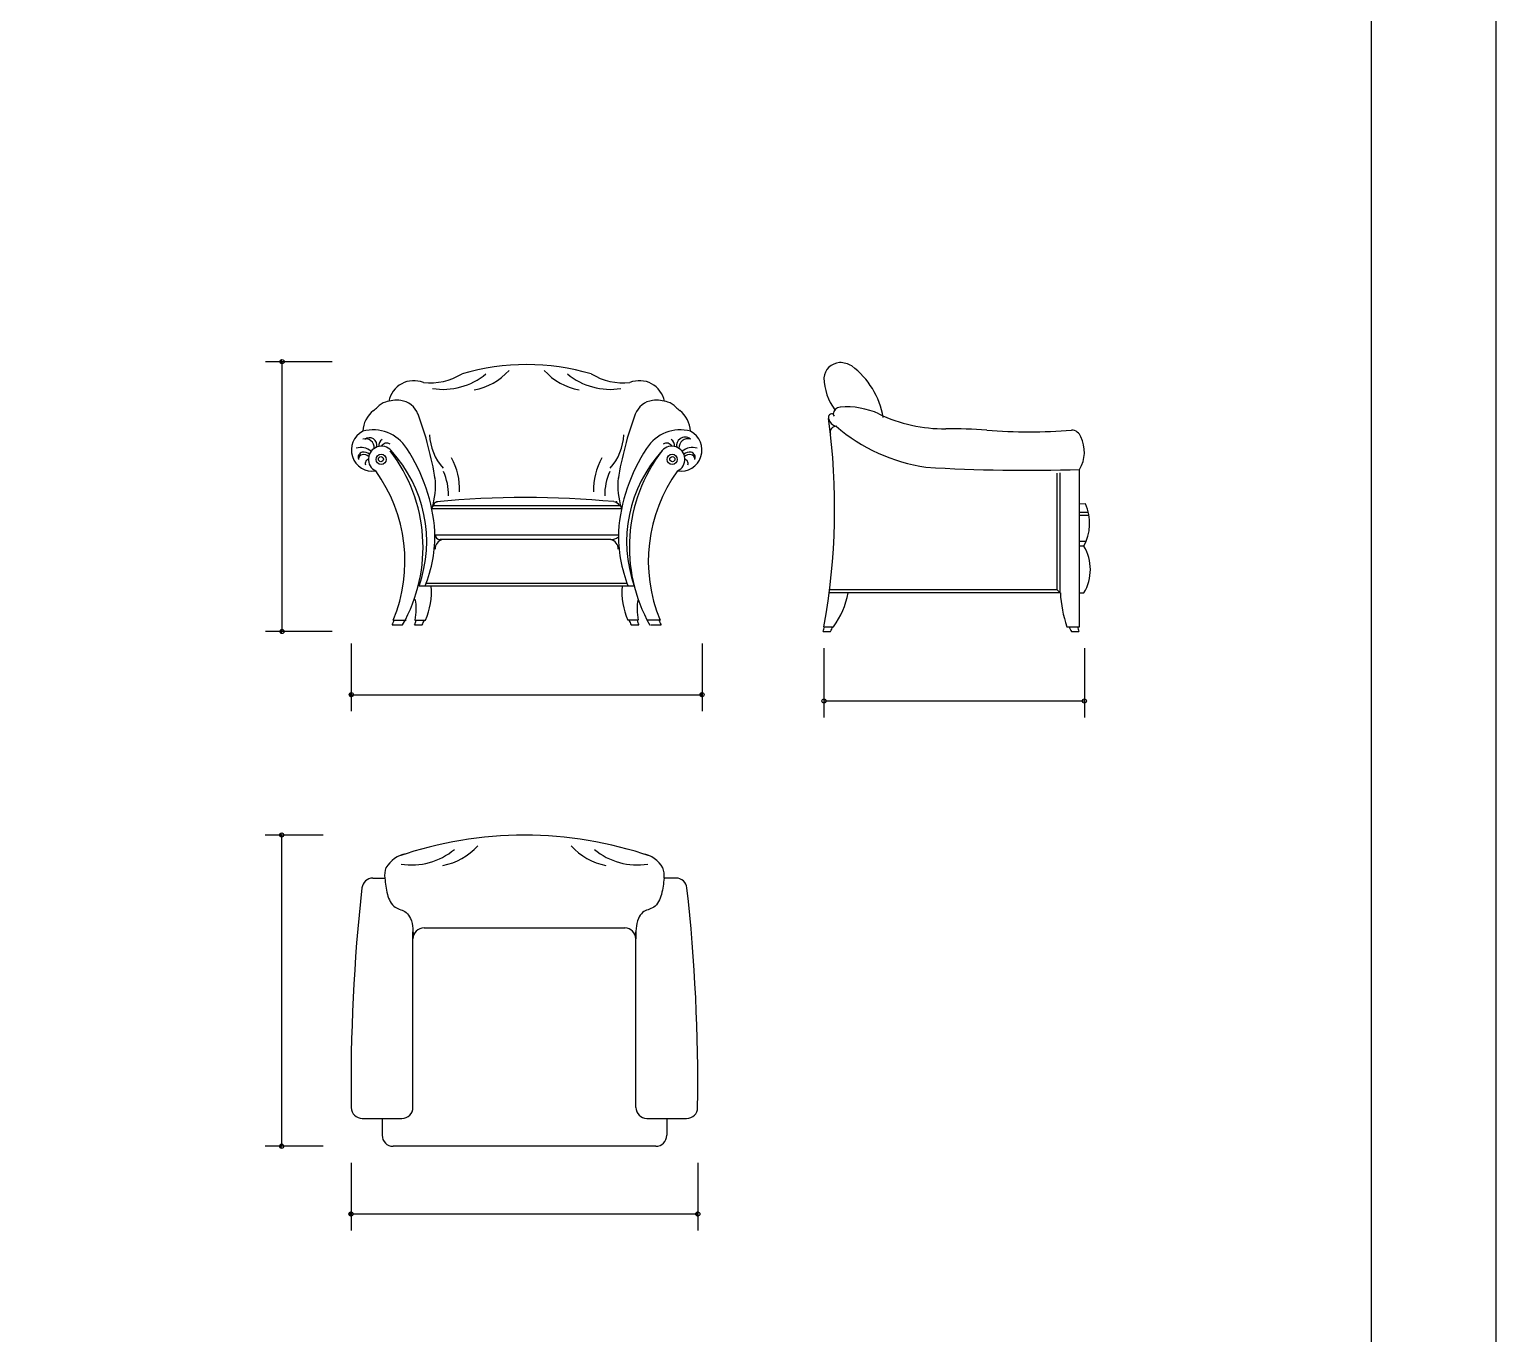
# Model space of a CAD drawing. Header units: inches. Extents: x 11.4 to 53.9, y 10.8 to 35.6.
# Drawn here: x 28.396 to 32.376, y 18.076 to 21.616 of the extents above; entities that cross this region are included whole.
import ezdxf

# ---------------------------------------------------------------- set-up
doc = ezdxf.new("R2010")
doc.units = ezdxf.units.IN
doc.header["$MEASUREMENT"] = 0
doc.layers.add('1', color=1, linetype='Continuous')
doc.layers.add('kadrbm', color=4, linetype='Continuous')

# ---------------------------------------------------------------- blocks, each defined once
blk = doc.blocks.new('kadrbm')
at = {"layer": 'kadrbm', "color": 4}
blk.add_lwpolyline([(0, 0), (0, 24.7972), (21, 24.7972), (21, 0), (0, 0)], close=True, dxfattribs=at)
blk.add_lwpolyline([(20.6631, 0.3257), (20.6631, 24.4603), (0.3369, 24.4603), (0.3369, 0.3257), (20.6631, 0.3257)], dxfattribs=at)

msp = doc.modelspace()

# ---------------------------------------------------------------- linework, layer by layer
at = {"layer": '1'}
for p, q in [((29.218, 20.7142), (29.0374, 20.7142)), ((29.0823, 19.982), (29.0823, 20.7142)), ((31.2468, 19.9951), (31.2468, 20.4219)), ((31.1857, 20.0955), (31.1857, 20.412)), ((31.1944, 20.0868), (31.1944, 20.4127)), ((30.0035, 20.3146), (29.4885, 20.3146)), ((29.9981, 20.3233), (29.4938, 20.3233)), ((31.2627, 20.3282), (31.2468, 20.3276)), ((31.2704, 20.3051), (31.2468, 20.3051)), ((31.2721, 20.2964), (31.2468, 20.2964)), ((29.4975, 20.2446), (29.9948, 20.2446)), ((29.9742, 20.2315), (29.5108, 20.2315)), ((31.2644, 20.2265), (31.2468, 20.2265)), ((31.2584, 20.2134), (31.2468, 20.2134)), ((30.0379, 20.1047), (29.454, 20.1047)), ((29.4736, 20.1135), (30.0183, 20.1135)), ((31.1944, 20.0868), (30.5669, 20.0868)), ((31.1857, 20.0955), (30.568, 20.0955)), ((31.1857, 20.0955), (31.1944, 20.0868)), ((31.2468, 20.0868), (31.2584, 20.0868)), ((29.218, 19.982), (29.0374, 19.982)), ((29.3812, 19.9998), (29.4091, 19.9998)), ((29.384, 20.0129), (29.4192, 20.0129)), ((29.4418, 19.9998), (29.4622, 19.9998)), ((29.4429, 20.0129), (29.4714, 20.0129)), ((30.049, 20.0129), (30.0205, 20.0129)), ((30.0297, 19.9998), (30.0501, 19.9998)), ((30.108, 20.0129), (30.0728, 20.0129)), ((30.0829, 19.9998), (30.1108, 19.9998)), ((30.5503, 19.982), (30.5707, 19.982)), ((30.5525, 19.9951), (30.5788, 19.9951)), ((31.2119, 19.9951), (31.2468, 19.9951)), ((31.2243, 19.982), (31.2447, 19.982)), ((29.27, 19.9492), (29.27, 19.7657)), ((30.2219, 19.9492), (30.2219, 19.7657)), ((30.5528, 19.9371), (30.5528, 19.7487)), ((31.2597, 19.9371), (31.2597, 19.7487)), ((29.27, 19.8106), (30.2219, 19.8106)), ((30.5528, 19.7936), (31.2597, 19.7936)), ((29.1941, 19.4296), (29.0363, 19.4296)), ((29.0813, 18.5851), (29.0813, 19.4296)), ((29.3286, 19.3127), (29.361, 19.3127)), ((30.1513, 19.3127), (30.1189, 19.3127)), ((29.4375, 18.6904), (29.4375, 19.1669)), ((29.4674, 19.1778), (30.0131, 19.1778)), ((30.0423, 18.6904), (30.0423, 19.1669)), ((29.2998, 18.6605), (29.4076, 18.6605)), ((29.3537, 18.6605), (29.3537, 18.615)), ((30.0722, 18.6605), (30.1801, 18.6605)), ((30.1262, 18.6605), (30.1262, 18.615)), ((29.1941, 18.5851), (29.0363, 18.5851)), ((30.0963, 18.5851), (29.3836, 18.5851)), ((29.2694, 18.5401), (29.2694, 18.3563)), ((30.2105, 18.5401), (30.2105, 18.3563)), ((29.2694, 18.4012), (30.2105, 18.4012))]:
    msp.add_line(p, q, dxfattribs=at)
for points in [[(29.0823, 20.7178, 0.0071, 0.0071, 1), (29.0823, 20.7107, 0, 0, 0)], [(29.0823, 19.9855, 0.0071, 0.0071, 1), (29.0823, 19.9784, 0, 0, 0)], [(29.27, 19.8141, 0.0071, 0.0071, 1), (29.27, 19.807, 0, 0, 0)], [(30.2219, 19.8141, 0.0071, 0.0071, 1), (30.2219, 19.807, 0, 0, 0)], [(29.0813, 19.4332, 0.0071, 0.0071, 1), (29.0813, 19.4261, 0, 0, 0)], [(29.0813, 18.5886, 0.0071, 0.0071, 1), (29.0813, 18.5815, 0, 0, 0)], [(29.2694, 18.4047, 0.0071, 0.0071, 1), (29.2694, 18.3976, 0, 0, 0)], [(30.2105, 18.4047, 0.0071, 0.0071, 1), (30.2105, 18.3976, 0, 0, 0)]]:
    msp.add_lwpolyline(points, format="xyseb", dxfattribs=at)
for centre, radius in [((29.0823, 20.7142), 0.00561), ((29.3511, 20.4492), 0.0139), ((29.3505, 20.4498), 0.00693), ((30.1409, 20.4492), 0.0139), ((30.1414, 20.4498), 0.00693), ((29.0823, 19.982), 0.00561), ((29.27, 19.8106), 0.00561), ((30.2219, 19.8106), 0.00561), ((30.5528, 19.7936), 0.00561), ((31.2597, 19.7936), 0.00561), ((29.0813, 19.4296), 0.00561), ((29.0813, 18.5851), 0.00561), ((29.2694, 18.4012), 0.00561), ((30.2105, 18.4012), 0.00561)]:
    msp.add_circle(centre, radius, dxfattribs=at)
for centre, radius, start, end in [((29.746, 20.0795), 0.6268, 73.7536, 106.2464), ((30.5977, 20.6667), 0.0451, 93.208, 175.2866), ((30.5968, 20.6521), 0.0596, 58.1486, 91.5697), ((30.4951, 20.5251), 0.2219, 9.8788, 53.1389), ((29.44, 20.593), 0.0697, 68.4651, 168.2474), ((29.4834, 20.8255), 0.1686, 263.941, 301.154), ((29.5193, 20.8203), 0.1811, 260.7687, 309.8135), ((29.572, 20.8039), 0.1694, 280.8002, 318.1187), ((29.9199, 20.8039), 0.1694, 221.8813, 259.1998), ((29.9727, 20.8203), 0.1811, 230.1865, 279.2313), ((30.0086, 20.8255), 0.1686, 238.846, 276.059), ((30.0519, 20.593), 0.0697, 11.7526, 111.5349), ((30.7129, 20.676), 0.1602, 182.0287, 215.3178), ((29.3796, 20.5208), 0.0787, 129.0854, 176.6543), ((29.2897, 20.6435), 0.0736, 303.2039, 314.1093), ((29.3734, 20.5641), 0.042, 104.8199, 140.738), ((29.3943, 20.5092), 0.1005, 84.3776, 108.3078), ((29.3954, 20.5503), 0.0596, 20.9447, 81.6381), ((30.0965, 20.5503), 0.0596, 98.3619, 159.0553), ((30.0977, 20.5092), 0.1005, 71.6922, 95.6224), ((30.1185, 20.5641), 0.042, 39.262, 75.1801), ((30.2022, 20.6435), 0.0736, 225.8907, 236.7961), ((30.1123, 20.5208), 0.0787, 3.3457, 50.9146), ((30.5973, 20.5719), 0.019, 90, 180), ((30.6144, 20.3812), 0.2105, 65.3709, 94.6425), ((28.5932, 20.25), 0.9162, 9.0843, 20.545), ((30.8988, 20.25), 0.9162, 159.455, 170.9157), ((28.8018, 20.3174), 1.7801, 349.5674, 7.8288), ((30.5748, 20.5627), 0.00987, 69.2053, 196.4063), ((30.5941, 20.5676), 0.0298, 195.0747, 254.0194), ((30.5859, 20.5229), 0.0161, 83.5002, 200.9633), ((30.5913, 20.5743), 0.0132, 190.2505, 215.2022), ((30.9011, 20.9075), 0.485, 229.4518, 261.5477), ((30.8793, 20.9416), 0.4094, 244.3524, 270.6655), ((29.3274, 20.4745), 0.0573, 117.339, 278.9765), ((29.329, 20.4206), 0.1085, 32.5794, 104.9405), ((29.308, 20.4806), 0.0245, 356.5805, 105.2098), ((29.3194, 20.4882), 0.0197, 342.1532, 130.7384), ((29.3627, 20.4871), 0.0179, 119.2279, 189.3019), ((29.6314, 20.5243), 0.1496, 183.2405, 221.2844), ((29.8606, 20.5243), 0.1496, 318.7156, 356.7595), ((30.1629, 20.4206), 0.1085, 75.0595, 147.4206), ((30.1293, 20.4871), 0.0179, 350.6981, 60.7721), ((30.1726, 20.4882), 0.0197, 121.2558, 197.8468), ((30.1646, 20.4745), 0.0573, 261.0235, 62.661), ((30.1839, 20.4806), 0.0245, 74.7902, 183.4195), ((30.1758, 20.4872), 0.0224, 49.4788, 126.9272), ((30.884, 18.843), 1.6892, 86.2489, 90), ((31.1098, 21.8922), 1.3685, 265.1706, 274.8294), ((31.2247, 20.5017), 0.0268, 18.2063, 89.4474), ((31.167, 20.4691), 0.0927, 329.3788, 26.2176), ((29.296, 20.4394), 0.042, 48.9397, 107.9856), ((29.3028, 20.4543), 0.0144, 102.3961, 200.4155), ((29.3009, 20.4501), 0.0115, 95.6657, 183.8618), ((29.3046, 20.4488), 0.0202, 44.3834, 104.0278), ((29.3036, 20.4412), 0.0208, 48.9167, 100.6289), ((29.3517, 20.4496), 0.0353, 41.1817, 244.0903), ((29.3658, 20.4769), 0.0162, 54.8973, 150.421), ((29.0367, 20.2107), 0.428, 330.4741, 37.6327), ((29.1095, 20.2257), 0.3651, 340.6541, 42.5953), ((29.0206, 20.2173), 0.4779, 4.327, 33.2053), ((30.4714, 20.2173), 0.4779, 146.7947, 175.673), ((30.3825, 20.2257), 0.3651, 137.4047, 199.3459), ((30.4553, 20.2107), 0.4306, 142.5017, 209.4161), ((30.1402, 20.4496), 0.0353, 295.9097, 138.8183), ((30.1262, 20.4769), 0.0162, 29.579, 125.1027), ((30.1959, 20.4394), 0.042, 72.0144, 131.0603), ((30.1873, 20.4488), 0.0202, 75.9722, 135.6166), ((30.1884, 20.4412), 0.0208, 79.3711, 131.0833), ((30.1891, 20.4543), 0.0144, 339.5845, 77.6039), ((30.1911, 20.4501), 0.0115, 356.1382, 84.3343), ((29.3197, 20.438), 0.012, 105.8337, 197.2802), ((28.9983, 20.1728), 0.4175, 337.4835, 35.9438), ((29.3826, 20.3664), 0.1816, 358.4102, 28.4692), ((30.1093, 20.3664), 0.1816, 151.5308, 181.5898), ((30.4936, 20.1728), 0.4175, 144.0562, 202.5165), ((30.1722, 20.438), 0.012, 342.7198, 74.1663), ((31.1017, 24.8954), 4.4758, 266.5176, 271.8575), ((29.3083, 20.3766), 0.1903, 341.4717, 6.7006), ((29.3831, 20.3532), 0.1509, 358.9452, 24.6067), ((30.1088, 20.3532), 0.1509, 155.3933, 181.0548), ((30.1837, 20.3766), 0.1903, 173.2994, 198.5283), ((29.7445, 17.8299), 2.5158, 84.5722, 95.532), ((29.499, 20.3142), 0.0105, 119.5541, 179.3672), ((29.5041, 20.3239), 0.0103, 102.2888, 183.1072), ((29.9799, 20.3141), 0.0204, 26.699, 82.8203), ((29.9974, 20.3144), 0.00892, 36.6462, 85.591), ((31.1422, 20.2753), 0.1316, 331.9647, 23.6764), ((29.118, 20.2451), 0.3792, 338.2787, 1.2538), ((29.5115, 20.2455), 0.014, 183.7067, 267.1961), ((29.5237, 20.2062), 0.0261, 104.4533, 181.0892), ((29.9737, 20.2668), 0.0353, 270.8043, 306.7117), ((29.9683, 20.2062), 0.0261, 358.9108, 75.5467), ((30.374, 20.2451), 0.3792, 178.7462, 201.7213), ((31.154, 20.1501), 0.122, 328.7462, 31.2538), ((29.2902, 20.0911), 0.1974, 336.6618, 3.9569), ((30.2018, 20.0911), 0.1974, 176.0431, 203.3382), ((29.3207, 20.0423), 0.1258, 346.4949, 12.4894), ((30.1713, 20.0423), 0.1258, 167.5106, 193.5051), ((30.3998, 20.1271), 0.2224, 323.5757, 349.5454), ((31.5374, 20.1048), 0.3434, 183.0139, 198.6391), ((28.9983, 20.1728), 0.4201, 335.6835, 337.6317), ((29.3207, 20.0423), 0.1284, 340.6752, 346.7759), ((29.2418, 20.1145), 0.2485, 332.5049, 335.8645), ((30.2502, 20.1145), 0.2485, 204.1355, 207.4951), ((30.1713, 20.0423), 0.1284, 193.2241, 199.3248), ((30.4936, 20.1728), 0.4201, 202.3683, 204.3165), ((30.4292, 20.0245), 0.1284, 340.6783, 346.7728), ((30.3859, 20.0795), 0.2089, 332.1888, 336.1806), ((31.377, 20.0639), 0.1733, 203.4089, 208.2217), ((31.3657, 20.0244), 0.1282, 193.2241, 199.3248), ((29.7399, 18.3862), 1.0434, 70.8665, 109.1335), ((29.4341, 19.5298), 0.1811, 260.7687, 309.8135), ((29.4869, 19.5134), 0.1694, 280.8002, 318.1187), ((29.993, 19.5134), 0.1694, 221.8813, 259.1998), ((30.0458, 19.5298), 0.1811, 230.1865, 279.2313), ((29.4341, 19.2984), 0.0819, 100.8942, 148.6024), ((30.0458, 19.2984), 0.0819, 31.3976, 79.1058), ((29.3286, 19.2828), 0.0299, 90, 173.6127), ((29.4229, 19.3203), 0.0624, 160.4829, 186.969), ((30.057, 19.3203), 0.0624, 353.031, 19.5171), ((30.1513, 19.2828), 0.0299, 6.3873, 90), ((34.0201, 18.7576), 4.7507, 173.6127, 180.8161), ((25.4597, 18.7576), 4.7507, 359.1839, 6.3873), ((29.4674, 19.1479), 0.0299, 90, 180), ((30.0124, 19.1479), 0.0299, 0, 90), ((29.2998, 18.6904), 0.0299, 180.8161, 270), ((29.4076, 18.6904), 0.0299, 270, 0), ((30.0722, 18.6904), 0.0299, 180, 270), ((30.1801, 18.6904), 0.0299, 270, 359.1839), ((29.3836, 18.615), 0.0299, 180, 270), ((30.0963, 18.615), 0.0299, 270, 0)]:
    msp.add_arc(centre, radius, start, end, dxfattribs=at)
for points in [[(29.361, 19.3127), (29.368, 19.2686), (29.3892, 19.2339), (29.419, 19.2195), (29.4306, 19.2032), (29.4375, 19.1479)], [(30.1189, 19.3127), (30.1118, 19.2686), (30.0907, 19.2339), (30.0608, 19.2195), (30.0493, 19.2032), (30.0423, 19.1479)]]:
    msp.add_spline(points, degree=3, dxfattribs=at)
for p in [(29.5019, 20.3339), (29.99, 20.3339)]:
    msp.add_point(p, dxfattribs=at)

# ---------------------------------------------------------------- block references
at = {"layer": 'kadrbm'}
msp.add_blockref('kadrbm', (11.376, 10.8457), dxfattribs=at)

doc.saveas('drawing.dxf')
